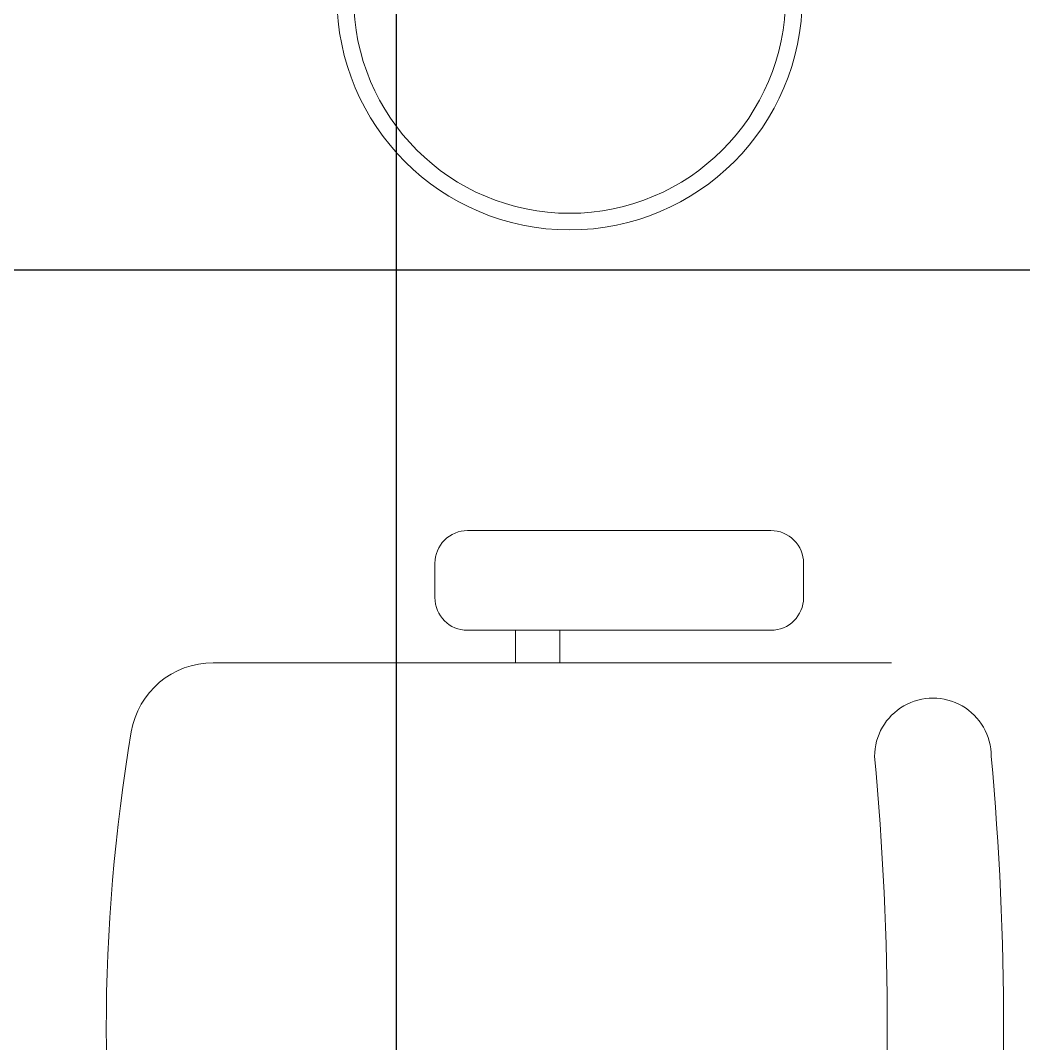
# Model space of a CAD drawing. Extents: x -178977 to 231842, y -29287 to 19916.
# Drawn here: x 48250 to 48853, y 4474 to 5090 of the extents above; entities that cross this region are included whole.
import ezdxf

# ---------------------------------------------------------------- set-up
doc = ezdxf.new("R2010")
doc.units = 0
doc.header["$LTSCALE"] = 0.25
doc.linetypes.add('DASHDOT', pattern=[25.4, 12.7, -6.35, 0, -6.35])
doc.layers.add('01-First Floor-FUR$0$FALSE CEILING', color=251, linetype='Continuous')
for name, color, linetype, lineweight in [('01-First Floor-FUR$0$LOADING', 253, 'Continuous', 5), ('01-First Floor-FUR$0$NEW Wall', 166, 'Continuous', 5), ('E-LITE-CLNG-CNDT', 6, 'DASHDOT', 35)]:
    doc.layers.add(name, color=color, linetype=linetype, lineweight=lineweight)

# ---------------------------------------------------------------- blocks, each defined once
blk = doc.blocks.new('01-First Floor-FUR$0$WM00001-P')
at = {"layer": '01-First Floor-FUR$0$LOADING'}
for radius in [0.14, 0.13]:
    blk.add_circle((0, 0), radius, dxfattribs=at)
blk = doc.blocks.new('*X285')
at = {"color": 0}
for p, q in [((5, 3), (5, 3)), ((5, 3), (5, 3)), ((5, 3), (5, 3)), ((5, 3), (5, 3)), ((5, 3), (5, 3)), ((5, 3), (5, 3)), ((5, 3), (5, 3)), ((5, 3), (5, 3)), ((5, 3), (5, 3)), ((5, 3), (5, 3)), ((5, 3), (5, 3)), ((5, 3), (5, 3)), ((5, 3), (5, 3)), ((5, 3), (5, 3)), ((5, 3), (5, 3)), ((5, 3), (5, 3)), ((5, 3), (5, 3)), ((5, 3), (5, 3)), ((5, 3), (5, 3)), ((5, 3), (5, 3)), ((5, 3), (5, 3)), ((5, 3), (5, 3)), ((5, 3), (5, 3)), ((5, 3), (5, 3)), ((5, 3), (5, 3)), ((5, 3), (5, 3)), ((5, 3), (5, 3)), ((5, 3), (5, 3)), ((5, 3), (5, 3)), ((5, 3), (5, 3)), ((5, 3), (5, 3)), ((5, 3), (5, 3)), ((5, 3), (5, 3)), ((5, 3), (5, 3)), ((5, 3), (5, 3)), ((5, 3), (5, 3)), ((5, 3), (5, 3)), ((5, 3), (5, 3)), ((5, 3), (5, 3)), ((5, 3), (5, 3)), ((5, 3), (5, 3)), ((5, 3), (5, 3)), ((5, 3), (5, 3)), ((5, 3), (5, 3)), ((5, 3), (5, 3)), ((5, 3), (5, 3)), ((5, 3), (5, 3)), ((5, 3), (5, 3)), ((5, 3), (5, 3)), ((5, 3), (5, 3)), ((5, 3), (5, 3)), ((5, 3), (5, 3)), ((5, 3), (5, 3)), ((5, 3), (5, 3)), ((5, 3), (5, 3)), ((5, 3), (5, 3)), ((5, 3), (5, 3)), ((5, 3), (5, 3)), ((5, 3), (5, 3)), ((5, 3), (5, 3)), ((5, 3), (5, 3)), ((5, 3), (5, 3)), ((5, 3), (5, 3)), ((5, 3), (5, 3)), ((5, 3), (5, 3)), ((5, 3), (5, 3)), ((6, 3), (5, 3)), ((5, 3), (5, 3)), ((6, 3), (5, 3)), ((5, 3), (5, 3)), ((6, 3), (5, 3)), ((5, 3), (5, 3)), ((6, 3), (5, 3)), ((5, 3), (5, 3)), ((5, 3), (5, 3)), ((5, 3), (5, 3)), ((5, 3), (5, 3)), ((5, 3), (5, 3)), ((5, 3), (5, 3)), ((5, 3), (5, 3)), ((5, 3), (5, 3)), ((5, 3), (5, 3)), ((5, 3), (5, 3)), ((5, 3), (5, 3)), ((5, 3), (5, 3)), ((5, 3), (5, 3)), ((5, 3), (5, 3)), ((5, 3), (5, 3)), ((5, 3), (5, 3)), ((5, 3), (5, 3)), ((5, 3), (5, 3)), ((5, 3), (5, 3)), ((5, 3), (5, 3)), ((5, 3), (5, 3)), ((5, 3), (5, 3)), ((5, 3), (5, 3)), ((6, 3), (6, 3)), ((6, 3), (6, 3)), ((6, 3), (6, 3)), ((6, 3), (6, 3)), ((6, 3), (6, 3)), ((6, 3), (6, 3)), ((6, 3), (6, 3)), ((6, 3), (6, 3)), ((6, 3), (6, 3)), ((6, 3), (6, 3)), ((6, 3), (6, 3)), ((6, 3), (6, 3)), ((6, 3), (6, 3)), ((6, 3), (6, 3)), ((6, 3), (6, 3)), ((6, 3), (6, 3)), ((6, 3), (6, 3)), ((6, 3), (6, 3)), ((6, 3), (6, 3)), ((6, 3), (6, 3)), ((6, 3), (6, 3)), ((6, 3), (6, 3)), ((6, 3), (6, 3)), ((6, 3), (6, 3)), ((6, 3), (6, 3)), ((6, 3), (6, 3)), ((6, 3), (6, 3)), ((6, 3), (6, 3)), ((6, 3), (6, 3)), ((6, 3), (6, 3)), ((6, 3), (6, 3)), ((6, 3), (6, 3)), ((6, 3), (6, 3)), ((6, 3), (6, 3)), ((6, 3), (6, 3)), ((6, 3), (6, 3)), ((6, 3), (6, 3)), ((6, 3), (6, 3)), ((6, 3), (6, 3)), ((6, 3), (6, 3)), ((6, 3), (6, 3)), ((6, 3), (6, 3)), ((6, 3), (6, 3)), ((6, 3), (6, 3)), ((6, 3), (6, 3)), ((6, 3), (6, 3)), ((6, 3), (6, 3)), ((6, 3), (6, 3)), ((6, 3), (6, 3)), ((6, 3), (6, 3)), ((6, 3), (6, 3)), ((6, 3), (6, 3)), ((6, 3), (6, 3)), ((6, 3), (6, 3)), ((6, 3), (6, 3)), ((6, 3), (6, 3)), ((6, 3), (6, 3)), ((6, 3), (6, 3)), ((6, 3), (6, 3)), ((6, 3), (6, 3)), ((6, 3), (6, 3)), ((6, 3), (6, 3)), ((6, 3), (6, 3)), ((6, 3), (6, 3)), ((6, 3), (6, 3)), ((6, 3), (6, 3)), ((6, 3), (6, 3)), ((6, 3), (6, 3)), ((6, 3), (6, 3)), ((6, 3), (6, 3)), ((6, 3), (6, 3)), ((6, 3), (6, 3)), ((6, 3), (6, 3)), ((6, 3), (6, 3)), ((6, 3), (6, 3)), ((6, 3), (6, 3)), ((6, 3), (6, 3)), ((6, 3), (6, 3)), ((6, 3), (6, 3)), ((6, 3), (6, 3)), ((6, 3), (6, 3)), ((6, 3), (6, 3)), ((6, 3), (6, 3)), ((6, 3), (6, 3)), ((6, 3), (6, 3)), ((6, 3), (6, 3)), ((6, 3), (6, 3)), ((6, 3), (6, 3)), ((6, 3), (6, 3)), ((6, 3), (6, 3)), ((6, 3), (6, 3)), ((6, 3), (6, 3)), ((6, 3), (6, 3)), ((6, 3), (6, 3)), ((6, 3), (6, 3)), ((6, 3), (6, 3)), ((6, 3), (6, 3)), ((6, 3), (6, 3)), ((6, 3), (6, 3)), ((6, 3), (6, 3)), ((6, 3), (6, 3)), ((6, 3), (6, 3)), ((6, 3), (6, 3)), ((6, 3), (6, 3)), ((6, 3), (6, 3)), ((6, 3), (6, 3)), ((6, 3), (6, 3)), ((6, 3), (6, 3)), ((6, 3), (6, 3)), ((6, 3), (6, 3)), ((6, 3), (6, 3)), ((6, 3), (6, 3)), ((6, 3), (6, 3)), ((6, 3), (6, 3)), ((6, 3), (6, 3)), ((6, 3), (6, 3)), ((6, 3), (6, 3)), ((6, 3), (6, 3)), ((6, 3), (6, 3)), ((6, 3), (6, 3)), ((6, 3), (6, 3)), ((6, 3), (6, 3)), ((6, 3), (6, 3)), ((6, 3), (6, 3)), ((6, 3), (6, 3)), ((6, 3), (6, 3)), ((6, 3), (6, 3)), ((6, 3), (6, 3)), ((6, 3), (6, 3)), ((6, 3), (6, 3)), ((6, 3), (6, 3)), ((6, 3), (6, 3)), ((6, 3), (6, 3)), ((6, 3), (6, 3)), ((6, 3), (6, 3)), ((6, 3), (6, 3)), ((6, 3), (6, 3)), ((6, 3), (6, 3)), ((6, 3), (6, 3)), ((6, 3), (6, 3)), ((6, 3), (6, 3)), ((6, 3), (6, 3)), ((6, 3), (6, 3)), ((6, 3), (6, 3)), ((6, 3), (6, 3)), ((6, 3), (6, 3)), ((6, 3), (6, 3)), ((6, 3), (6, 3)), ((6, 3), (6, 3)), ((6, 3), (6, 3)), ((6, 3), (6, 3)), ((6, 3), (6, 3)), ((6, 3), (6, 3)), ((6, 3), (6, 3)), ((6, 3), (6, 3)), ((6, 3), (6, 3)), ((6, 3), (6, 3)), ((6, 3), (6, 3)), ((6, 3), (6, 3)), ((6, 3), (6, 3)), ((6, 3), (6, 3)), ((6, 3), (6, 3)), ((6, 3), (6, 3)), ((6, 3), (6, 3)), ((6, 3), (6, 3)), ((6, 3), (6, 3)), ((6, 3), (6, 3)), ((6, 3), (6, 3)), ((6, 3), (6, 3)), ((6, 3), (6, 3)), ((6, 3), (6, 3)), ((6, 3), (6, 3)), ((6, 3), (6, 3)), ((6, 3), (6, 3)), ((6, 3), (6, 3)), ((6, 3), (6, 3)), ((6, 3), (6, 3)), ((6, 3), (6, 3)), ((6, 3), (6, 3)), ((6, 3), (6, 3)), ((6, 3), (6, 3)), ((6, 3), (6, 3)), ((6, 3), (6, 3)), ((6, 3), (6, 3)), ((6, 3), (6, 3)), ((6, 3), (6, 3)), ((6, 3), (6, 3)), ((6, 3), (6, 3)), ((6, 3), (6, 3)), ((6, 3), (6, 3)), ((6, 3), (6, 3)), ((6, 3), (6, 3)), ((6, 3), (6, 3)), ((6, 3), (6, 3)), ((6, 3), (6, 3)), ((6, 3), (6, 3)), ((6, 3), (6, 3)), ((6, 3), (6, 3)), ((6, 3), (6, 3)), ((6, 3), (6, 3)), ((6, 3), (6, 3)), ((6, 3), (6, 3)), ((6, 3), (6, 3)), ((6, 3), (6, 3)), ((6, 3), (5, 3)), ((6, 3), (5, 3)), ((6, 3), (5, 3)), ((6, 3), (5, 3)), ((6, 3), (5, 3)), ((6, 3), (6, 3)), ((6, 3), (6, 3)), ((6, 3), (6, 3)), ((6, 3), (6, 3)), ((6, 3), (6, 3)), ((6, 3), (6, 3)), ((6, 3), (6, 3)), ((6, 3), (6, 3)), ((6, 3), (6, 3)), ((6, 3), (6, 3)), ((6, 3), (6, 3)), ((6, 3), (6, 3)), ((6, 3), (6, 3)), ((6, 3), (6, 3)), ((6, 3), (6, 3)), ((6, 3), (6, 3)), ((6, 3), (6, 3)), ((6, 3), (6, 3)), ((6, 3), (6, 3)), ((6, 3), (6, 3)), ((6, 3), (6, 3)), ((6, 3), (6, 3)), ((6, 3), (6, 3)), ((6, 3), (6, 3)), ((6, 3), (6, 3)), ((6, 3), (6, 3)), ((6, 3), (6, 3)), ((6, 3), (6, 3)), ((6, 3), (6, 3)), ((6, 3), (6, 3)), ((6, 3), (6, 3)), ((6, 3), (6, 3)), ((6, 3), (6, 3)), ((6, 3), (6, 3)), ((6, 3), (6, 3)), ((6, 3), (6, 3)), ((6, 3), (6, 3)), ((6, 3), (6, 3)), ((6, 3), (6, 3)), ((6, 3), (6, 3)), ((6, 3), (6, 3)), ((6, 3), (6, 3)), ((6, 3), (6, 3)), ((6, 3), (6, 3)), ((6, 3), (6, 3)), ((6, 3), (6, 3)), ((6, 3), (6, 3)), ((6, 3), (6, 3)), ((6, 3), (6, 3)), ((6, 3), (6, 3)), ((6, 3), (6, 3)), ((6, 3), (6, 3)), ((6, 3), (6, 3)), ((6, 3), (6, 3)), ((6, 3), (6, 3)), ((6, 3), (6, 3)), ((6, 3), (6, 3)), ((6, 3), (6, 3)), ((6, 3), (6, 3)), ((6, 3), (6, 3)), ((6, 3), (6, 3)), ((6, 3), (6, 3)), ((6, 3), (6, 3)), ((6, 3), (6, 3)), ((6, 3), (6, 3)), ((6, 3), (6, 3)), ((6, 3), (6, 3)), ((6, 3), (6, 3)), ((6, 3), (6, 3)), ((6, 3), (6, 3)), ((6, 3), (6, 3)), ((6, 3), (6, 3)), ((6, 3), (6, 3)), ((6, 3), (6, 3)), ((6, 3), (6, 3)), ((6, 3), (6, 3)), ((6, 3), (6, 3)), ((6, 3), (6, 3)), ((6, 3), (6, 3)), ((6, 3), (6, 3)), ((6, 3), (6, 3)), ((6, 3), (6, 3)), ((6, 3), (6, 3)), ((6, 3), (6, 3)), ((6, 3), (6, 3)), ((6, 3), (6, 3)), ((6, 3), (6, 3)), ((6, 3), (6, 3)), ((6, 3), (6, 3)), ((6, 3), (6, 3)), ((6, 3), (6, 3)), ((6, 3), (6, 3)), ((6, 3), (6, 3)), ((6, 3), (6, 3)), ((6, 3), (6, 3)), ((6, 3), (6, 3)), ((6, 3), (6, 3)), ((6, 3), (6, 3)), ((6, 3), (6, 3)), ((6, 3), (6, 3)), ((6, 3), (6, 3)), ((6, 3), (6, 3)), ((6, 3), (6, 3)), ((6, 3), (6, 3)), ((6, 3), (6, 3)), ((6, 3), (6, 3)), ((6, 3), (6, 3)), ((6, 3), (6, 3)), ((6, 3), (6, 3)), ((6, 3), (6, 3)), ((6, 3), (6, 3)), ((6, 3), (6, 3)), ((6, 3), (6, 3)), ((6, 3), (6, 3)), ((6, 3), (6, 3)), ((6, 3), (6, 3)), ((6, 3), (6, 3)), ((6, 3), (6, 3)), ((6, 3), (6, 3)), ((6, 3), (6, 3)), ((6, 3), (6, 3)), ((6, 3), (6, 3)), ((6, 3), (6, 3)), ((6, 3), (6, 3)), ((6, 3), (6, 3)), ((6, 3), (6, 3)), ((6, 3), (6, 3)), ((6, 3), (6, 3)), ((6, 3), (6, 3)), ((6, 3), (6, 3)), ((6, 3), (6, 3)), ((6, 3), (6, 3)), ((6, 3), (6, 3)), ((6, 3), (6, 3)), ((6, 3), (6, 3)), ((6, 3), (6, 3)), ((6, 3), (6, 3)), ((6, 3), (6, 3)), ((6, 3), (6, 3)), ((6, 3), (6, 3)), ((6, 3), (6, 3)), ((6, 3), (6, 3)), ((6, 3), (6, 3)), ((6, 3), (6, 3)), ((6, 3), (6, 3)), ((6, 3), (6, 3)), ((6, 3), (6, 3)), ((6, 3), (6, 3)), ((6, 3), (6, 3)), ((6, 3), (6, 3)), ((6, 3), (6, 3)), ((6, 3), (6, 3)), ((6, 3), (6, 3)), ((6, 3), (6, 3)), ((6, 3), (6, 3)), ((6, 3), (6, 3)), ((6, 3), (6, 3)), ((6, 3), (6, 3)), ((6, 3), (6, 3)), ((6, 3), (6, 3)), ((6, 3), (6, 3)), ((6, 3), (6, 3)), ((6, 3), (6, 3)), ((6, 3), (6, 3)), ((6, 3), (6, 3)), ((6, 3), (6, 3)), ((6, 3), (6, 3)), ((6, 3), (6, 3)), ((6, 3), (6, 3)), ((6, 3), (6, 3)), ((6, 3), (6, 3)), ((6, 3), (6, 3)), ((6, 3), (6, 3)), ((6, 3), (6, 3)), ((6, 3), (6, 3)), ((6, 3), (6, 3)), ((6, 3), (6, 3)), ((6, 3), (6, 3)), ((6, 3), (6, 3)), ((6, 3), (6, 3)), ((6, 3), (6, 3)), ((6, 3), (6, 3)), ((6, 3), (6, 3)), ((6, 3), (6, 3)), ((6, 3), (6, 3)), ((6, 3), (6, 3)), ((6, 3), (6, 3)), ((6, 3), (6, 3)), ((6, 3), (6, 3)), ((6, 3), (6, 3)), ((6, 3), (6, 3)), ((6, 3), (6, 3)), ((6, 3), (6, 3)), ((6, 3), (6, 3)), ((6, 3), (6, 3)), ((6, 3), (6, 3)), ((6, 3), (6, 3)), ((6, 3), (6, 3)), ((6, 3), (6, 3)), ((6, 3), (6, 3)), ((6, 3), (6, 3)), ((6, 3), (6, 3)), ((6, 3), (6, 3)), ((6, 3), (6, 3)), ((6, 3), (6, 3)), ((6, 3), (6, 3)), ((6, 3), (6, 3)), ((6, 3), (6, 3)), ((6, 3), (6, 3)), ((6, 3), (6, 3)), ((6, 3), (6, 3)), ((6, 3), (6, 3)), ((6, 3), (6, 3)), ((6, 3), (6, 3)), ((6, 3), (6, 3)), ((6, 3), (6, 3)), ((6, 3), (6, 3)), ((6, 3), (6, 3)), ((6, 3), (6, 3)), ((6, 3), (6, 3)), ((6, 3), (6, 3)), ((6, 3), (6, 3)), ((6, 3), (6, 3)), ((6, 3), (6, 3)), ((6, 3), (6, 3)), ((6, 3), (6, 3)), ((6, 3), (6, 3)), ((6, 3), (6, 3)), ((6, 3), (6, 3)), ((6, 3), (6, 3)), ((6, 3), (6, 3)), ((6, 3), (6, 3)), ((6, 3), (6, 3)), ((6, 3), (6, 3)), ((6, 3), (6, 3)), ((6, 3), (6, 3)), ((6, 3), (6, 3)), ((6, 3), (6, 3)), ((6, 3), (6, 3)), ((6, 3), (6, 3)), ((6, 3), (6, 3)), ((6, 3), (6, 3)), ((6, 3), (6, 3)), ((6, 3), (6, 3)), ((6, 3), (6, 3)), ((6, 3), (6, 3)), ((6, 3), (6, 3)), ((6, 3), (6, 3)), ((6, 3), (6, 3)), ((6, 3), (6, 3)), ((6, 3), (6, 3)), ((6, 3), (6, 3)), ((6, 3), (6, 3)), ((6, 3), (6, 3)), ((6, 3), (6, 3)), ((6, 3), (6, 3)), ((6, 3), (6, 3)), ((6, 3), (6, 3)), ((6, 3), (6, 3)), ((6, 3), (6, 3)), ((6, 3), (6, 3)), ((6, 3), (6, 3)), ((6, 3), (6, 3)), ((6, 3), (6, 3)), ((6, 3), (6, 3)), ((6, 3), (6, 3)), ((6, 3), (6, 3)), ((6, 3), (6, 3)), ((6, 3), (6, 3)), ((6, 3), (6, 3)), ((6, 3), (6, 3)), ((6, 3), (6, 3)), ((6, 3), (6, 3)), ((6, 3), (6, 3)), ((6, 3), (6, 3)), ((6, 3), (6, 3)), ((6, 3), (6, 3)), ((6, 3), (6, 3)), ((6, 3), (6, 3)), ((6, 3), (6, 3)), ((6, 3), (6, 3)), ((6, 3), (6, 3)), ((6, 3), (6, 3)), ((6, 3), (6, 3)), ((6, 3), (6, 3)), ((6, 3), (6, 3)), ((6, 3), (6, 3)), ((6, 3), (6, 3)), ((6, 3), (6, 3)), ((6, 3), (6, 3)), ((6, 3), (6, 3)), ((6, 3), (6, 3)), ((6, 3), (6, 3)), ((6, 3), (6, 3)), ((6, 3), (6, 3)), ((6, 3), (6, 3)), ((6, 3), (6, 3)), ((6, 3), (6, 3)), ((6, 3), (6, 3)), ((6, 3), (6, 3)), ((6, 3), (6, 3)), ((6, 3), (6, 3)), ((6, 3), (6, 3)), ((6, 3), (6, 3)), ((6, 3), (6, 3)), ((6, 3), (6, 3)), ((6, 3), (6, 3)), ((6, 3), (6, 3)), ((6, 3), (6, 3)), ((6, 3), (6, 3)), ((6, 3), (6, 3)), ((6, 3), (6, 3)), ((6, 3), (6, 3)), ((6, 3), (6, 3)), ((6, 3), (6, 3)), ((6, 3), (6, 3)), ((6, 3), (6, 3))]:
    blk.add_line(p, q, dxfattribs=at)
blk = doc.blocks.new('*X286')
at = {"color": 0}
for p, q in [((13, 1), (13, 1)), ((13, 1), (13, 1)), ((13, 1), (13, 1)), ((13, 1), (13, 1)), ((13, 1), (13, 1)), ((13, 1), (13, 1)), ((13, 1), (13, 1)), ((13, 1), (13, 1)), ((13, 1), (13, 1)), ((13, 1), (13, 1)), ((13, 1), (13, 1)), ((13, 1), (13, 1)), ((13, 1), (13, 1)), ((13, 1), (13, 1)), ((13, 1), (13, 1)), ((13, 1), (14, 1)), ((13, 1), (14, 1)), ((13, 1), (14, 1)), ((13, 1), (13, 1)), ((13, 1), (13, 1)), ((13, 1), (13, 1)), ((13, 1), (13, 1)), ((13, 1), (13, 1)), ((13, 1), (13, 1)), ((13, 1), (13, 1)), ((13, 1), (13, 1)), ((13, 1), (13, 1)), ((13, 1), (13, 1)), ((13, 1), (13, 1)), ((13, 1), (13, 1)), ((13, 1), (13, 1)), ((13, 1), (13, 1)), ((13, 1), (13, 1)), ((13, 1), (13, 1)), ((13, 1), (13, 1)), ((13, 1), (13, 1)), ((13, 1), (13, 1)), ((13, 1), (13, 1)), ((13, 1), (13, 1)), ((13, 1), (13, 1)), ((13, 1), (13, 1)), ((13, 1), (13, 1)), ((13, 1), (13, 1)), ((13, 1), (13, 1)), ((13, 1), (13, 1)), ((13, 1), (13, 1)), ((13, 1), (13, 1)), ((13, 1), (13, 1)), ((13, 1), (13, 1)), ((13, 1), (13, 1)), ((13, 1), (13, 1)), ((13, 1), (13, 1)), ((13, 1), (13, 1)), ((13, 1), (13, 1)), ((13, 1), (13, 1)), ((13, 1), (13, 1)), ((13, 1), (13, 1)), ((13, 1), (13, 1)), ((13, 1), (13, 1)), ((13, 1), (13, 1)), ((13, 1), (13, 1)), ((13, 1), (13, 1)), ((13, 1), (13, 1)), ((13, 1), (13, 1)), ((13, 1), (13, 1)), ((13, 1), (13, 1)), ((13, 1), (13, 1)), ((13, 1), (13, 1)), ((13, 1), (13, 1)), ((13, 1), (13, 1)), ((13, 1), (13, 1)), ((13, 1), (13, 1)), ((13, 1), (13, 1)), ((13, 1), (13, 1)), ((13, 1), (13, 1)), ((13, 1), (13, 1)), ((13, 1), (13, 1)), ((13, 1), (13, 1)), ((13, 1), (13, 1)), ((13, 1), (13, 1)), ((13, 1), (13, 1)), ((13, 1), (13, 1)), ((13, 1), (13, 1)), ((13, 1), (13, 1)), ((13, 1), (13, 1)), ((13, 1), (13, 1)), ((13, 1), (13, 1)), ((13, 1), (13, 1)), ((13, 1), (13, 1)), ((13, 1), (13, 1)), ((13, 1), (13, 1)), ((13, 1), (13, 1)), ((13, 1), (13, 1)), ((13, 1), (13, 1)), ((13, 1), (13, 1)), ((13, 1), (13, 1)), ((13, 1), (13, 1)), ((13, 1), (13, 1)), ((13, 1), (13, 1)), ((13, 1), (13, 1)), ((13, 1), (13, 1)), ((13, 1), (13, 1)), ((13, 1), (13, 1)), ((13, 1), (13, 1)), ((13, 1), (13, 1)), ((13, 1), (13, 1)), ((13, 1), (13, 1)), ((13, 1), (13, 1)), ((13, 1), (13, 1)), ((13, 1), (13, 1)), ((13, 1), (13, 1)), ((13, 1), (13, 1)), ((13, 1), (13, 1)), ((13, 1), (13, 1)), ((13, 1), (13, 1)), ((13, 1), (13, 1)), ((13, 1), (13, 1)), ((13, 1), (13, 1)), ((13, 1), (13, 1)), ((13, 1), (13, 1)), ((13, 1), (13, 1)), ((13, 1), (13, 1)), ((13, 1), (13, 1)), ((13, 1), (14, 1)), ((13, 0), (13, 0)), ((13, 0), (13, 0)), ((13, 0), (13, 0)), ((13, 0), (13, 0)), ((13, 0), (13, 0)), ((13, 0), (13, 0)), ((13, 0), (13, 0)), ((13, 0), (13, 0)), ((13, 0), (13, 0)), ((13, 0), (13, 0)), ((13, 0), (13, 0)), ((13, 0), (13, 0)), ((13, 0), (13, 0)), ((13, 0), (13, 0)), ((13, 0), (13, 0)), ((13, 0), (13, 0)), ((13, 0), (13, 0)), ((13, 0), (13, 0)), ((13, 0), (13, 0)), ((13, 0), (13, 0)), ((13, 0), (13, 0)), ((13, 0), (13, 0)), ((13, 0), (13, 0)), ((13, 0), (13, 0)), ((13, 0), (13, 0)), ((13, 0), (13, 0)), ((13, 0), (13, 0)), ((13, 0), (13, 0)), ((13, 0), (13, 0)), ((13, 0), (13, 0)), ((13, 0), (13, 0)), ((13, 0), (13, 0)), ((13, 0), (13, 0)), ((13, 0), (13, 0)), ((13, 0), (13, 0)), ((13, 0), (13, 0)), ((13, 0), (13, 0)), ((13, 0), (13, 0)), ((13, 0), (13, 0)), ((13, 0), (13, 0)), ((13, 0), (13, 0)), ((13, 0), (13, 0)), ((13, 0), (13, 0)), ((13, 0), (13, 0)), ((13, 0), (13, 0)), ((13, 0), (13, 0)), ((13, 0), (13, 0)), ((13, 0), (13, 0)), ((13, 0), (14, 0)), ((13, 0), (14, 0)), ((13, 0), (13, 0)), ((13, 0), (14, 0)), ((14, 1), (14, 1)), ((14, 1), (14, 1)), ((14, 1), (14, 1)), ((14, 1), (14, 1)), ((14, 1), (14, 1)), ((14, 1), (14, 1)), ((14, 1), (14, 1)), ((14, 1), (14, 1)), ((14, 1), (14, 1)), ((14, 1), (14, 1)), ((14, 1), (14, 1)), ((14, 1), (14, 1)), ((14, 1), (14, 1)), ((14, 1), (14, 1)), ((14, 1), (14, 1)), ((14, 1), (14, 1)), ((14, 1), (14, 1)), ((14, 1), (14, 1)), ((14, 1), (14, 1)), ((14, 1), (14, 1)), ((14, 1), (14, 1)), ((14, 1), (14, 1)), ((14, 1), (14, 1)), ((14, 1), (14, 1)), ((14, 1), (14, 1)), ((14, 1), (14, 1)), ((14, 1), (14, 1)), ((14, 1), (14, 1)), ((14, 1), (14, 1)), ((14, 1), (14, 1)), ((14, 1), (14, 1)), ((14, 1), (14, 1)), ((14, 1), (14, 1)), ((14, 1), (14, 1)), ((14, 1), (14, 1)), ((14, 1), (14, 1)), ((14, 1), (14, 1)), ((14, 1), (14, 1)), ((14, 1), (14, 1)), ((14, 1), (14, 1)), ((14, 1), (14, 1)), ((14, 1), (14, 1)), ((14, 1), (14, 1)), ((14, 1), (14, 1)), ((14, 1), (14, 1)), ((14, 1), (14, 1)), ((14, 1), (14, 1)), ((14, 1), (14, 1)), ((14, 1), (14, 1)), ((14, 1), (14, 1)), ((14, 1), (14, 1)), ((14, 1), (14, 1)), ((14, 1), (14, 1)), ((14, 1), (14, 1)), ((14, 1), (14, 1)), ((14, 1), (14, 1)), ((14, 1), (14, 1)), ((14, 1), (14, 1)), ((14, 1), (14, 1)), ((14, 1), (14, 1)), ((14, 1), (14, 1)), ((14, 1), (14, 1)), ((14, 1), (14, 1)), ((14, 1), (14, 1)), ((14, 1), (14, 1)), ((14, 1), (14, 1)), ((14, 1), (14, 1)), ((14, 1), (14, 1)), ((14, 1), (14, 1)), ((14, 1), (14, 1)), ((14, 1), (14, 1)), ((14, 1), (14, 1)), ((14, 1), (14, 1)), ((14, 1), (14, 1)), ((14, 1), (14, 1)), ((14, 1), (14, 1)), ((14, 1), (14, 1)), ((14, 1), (14, 1)), ((14, 1), (14, 1)), ((14, 1), (14, 1)), ((14, 1), (14, 1)), ((14, 1), (14, 1)), ((14, 1), (14, 1)), ((14, 1), (14, 1)), ((14, 1), (14, 1)), ((14, 1), (14, 1)), ((14, 1), (14, 1)), ((14, 1), (14, 1)), ((14, 1), (14, 1)), ((14, 1), (14, 1)), ((14, 1), (14, 1)), ((14, 1), (14, 1)), ((14, 1), (14, 1)), ((14, 1), (14, 1)), ((14, 0), (14, 0)), ((14, 0), (14, 0)), ((14, 0), (14, 0)), ((14, 0), (14, 0)), ((14, 0), (14, 0)), ((14, 0), (14, 0)), ((14, 0), (14, 0)), ((14, 0), (14, 0)), ((14, 0), (14, 0)), ((14, 0), (14, 0)), ((14, 0), (14, 0)), ((14, 0), (14, 0)), ((14, 0), (14, 0)), ((14, 0), (14, 0)), ((14, 0), (14, 0)), ((14, 0), (14, 0)), ((14, 0), (14, 0)), ((14, 0), (14, 0)), ((14, 0), (14, 0)), ((14, 0), (14, 0)), ((14, 0), (14, 0)), ((14, 0), (14, 0)), ((14, 0), (14, 0)), ((14, 0), (14, 0)), ((14, 0), (14, 0)), ((14, 0), (14, 0)), ((14, 0), (14, 0)), ((14, 0), (14, 0)), ((14, 0), (14, 0)), ((14, 0), (14, 0)), ((14, 0), (14, 0)), ((14, 0), (14, 0)), ((14, 0), (14, 0)), ((14, 0), (14, 0)), ((14, 0), (14, 0)), ((14, 0), (14, 0)), ((14, 0), (14, 0)), ((14, 0), (14, 0)), ((14, 0), (14, 0)), ((14, 0), (14, 0)), ((14, 0), (14, 0)), ((14, 0), (14, 0)), ((14, 0), (14, 0)), ((14, 0), (14, 0)), ((14, 0), (14, 0)), ((14, 0), (14, 0)), ((14, 0), (14, 0)), ((14, 0), (14, 0)), ((13, 0), (13, 0)), ((13, 0), (14, 0)), ((13, 0), (13, 0)), ((13, 0), (14, 0)), ((13, 0), (13, 0)), ((13, 0), (14, 0)), ((13, 0), (13, 0)), ((13, 0), (13, 0)), ((13, 0), (13, 0)), ((13, 0), (13, 0)), ((13, 0), (14, 0)), ((13, 0), (13, 0)), ((13, 0), (14, 0)), ((13, 0), (13, 0)), ((13, 0), (14, 0)), ((13, 0), (13, 0)), ((13, 0), (14, 0)), ((13, 0), (13, 0)), ((13, 0), (14, 0)), ((13, 0), (13, 0)), ((13, 0), (14, 0)), ((13, 0), (13, 0)), ((13, 0), (14, 0)), ((13, 0), (13, 0)), ((13, 0), (13, 0)), ((13, 0), (13, 0)), ((13, 0), (14, 0)), ((13, 0), (13, 0)), ((13, 0), (14, 0)), ((13, 0), (13, 0)), ((13, 0), (14, 0)), ((13, 0), (13, 0)), ((13, 0), (14, 0)), ((13, 0), (13, 0)), ((13, 0), (13, 0)), ((13, 0), (13, 0)), ((13, 0), (13, 0)), ((13, 0), (13, 0)), ((13, 0), (13, 0)), ((13, 0), (13, 0)), ((13, 0), (13, 0)), ((13, 0), (13, 0)), ((13, 0), (13, 0)), ((13, 0), (13, 0)), ((13, 0), (13, 0)), ((13, 0), (13, 0)), ((13, 0), (13, 0)), ((13, 0), (13, 0)), ((13, 0), (13, 0)), ((13, 0), (13, 0)), ((13, 0), (13, 0)), ((13, 0), (13, 0)), ((13, 0), (13, 0)), ((13, 0), (13, 0)), ((13, 0), (13, 0)), ((13, 0), (13, 0)), ((13, 0), (13, 0)), ((13, 0), (13, 0)), ((13, 0), (13, 0)), ((13, 0), (13, 0)), ((13, 0), (13, 0)), ((13, 0), (13, 0)), ((13, 0), (13, 0)), ((13, 0), (13, 0)), ((13, -1), (13, -1)), ((13, -1), (13, -1)), ((13, -1), (13, -1)), ((13, -1), (13, -1)), ((13, -1), (13, -1)), ((13, -1), (14, -1)), ((13, -1), (13, -1)), ((14, 0), (14, 0)), ((14, 0), (14, 0)), ((14, 0), (14, 0)), ((14, 0), (14, 0)), ((14, 0), (14, 0)), ((14, 0), (14, 0)), ((14, 0), (14, 0)), ((14, 0), (14, 0)), ((14, 0), (14, 0)), ((14, 0), (14, 0)), ((14, 0), (14, 0)), ((14, 0), (14, 0)), ((14, 0), (14, 0)), ((14, 0), (14, 0)), ((14, 0), (14, 0)), ((13, 0), (14, 0)), ((14, 0), (14, 0)), ((14, 0), (14, 0)), ((14, 0), (14, 0)), ((14, 0), (14, 0)), ((14, 0), (14, 0)), ((14, 0), (14, 0)), ((14, 0), (14, 0)), ((14, 0), (14, 0)), ((14, 0), (14, 0)), ((14, 0), (14, 0)), ((14, 0), (14, 0)), ((14, 0), (14, 0)), ((14, 0), (14, 0)), ((14, 0), (14, 0)), ((14, 0), (14, 0)), ((14, 0), (14, 0)), ((14, 0), (14, 0)), ((14, 0), (14, 0)), ((14, 0), (14, 0)), ((14, 0), (14, 0)), ((14, 0), (14, 0)), ((14, 0), (14, 0)), ((14, 0), (14, 0)), ((14, 0), (14, 0)), ((14, 0), (14, 0)), ((14, 0), (14, 0)), ((14, 0), (14, 0)), ((14, 0), (14, 0)), ((14, 0), (14, 0)), ((14, 0), (14, 0)), ((14, 0), (14, 0)), ((14, 0), (14, 0)), ((14, 0), (14, 0)), ((14, 0), (14, 0)), ((14, -1), (14, -1)), ((14, -1), (14, -1)), ((14, -1), (14, -1)), ((14, -1), (14, -1)), ((14, -1), (14, -1))]:
    blk.add_line(p, q, dxfattribs=at)
blk = doc.blocks.new('01-First Floor-FUR$0$GF21018-P')
at = {"color": 0}
for p, q in [((0.22049, 0.47563), (0.22049, 0.0675)), ((0.25963, 0.34221), (0.2804, 0.34221)), ((0.24001, 0.32259), (0.24001, 0.14)), ((0.30001, 0.32259), (0.30001, 0.14)), ((0.22049, 0.29372), (0.24001, 0.29372)), ((0.22049, 0.26708), (0.24001, 0.26708)), ((0.25963, 0.12039), (0.2804, 0.12039))]:
    blk.add_line(p, q, dxfattribs=at)
for points in [[(0.24001, 0.29372), (0.24001, 0.29372), (0.24001, 0.29372), (0.24001, 0.29372), (0.24001, 0.29372), (0.24001, 0.29372), (0.24001, 0.29372), (0.24001, 0.29372), (0.24001, 0.29372), (0.24001, 0.29372), (0.24001, 0.29372), (0.24001, 0.29372), (0.24001, 0.29372), (0.24001, 0.29372), (0.24001, 0.29372), (0.24001, 0.29372), (0.24001, 0.29372), (0.24001, 0.29372), (0.24001, 0.29372), (0.24001, 0.29372), (0.24001, 0.29372), (0.24001, 0.29372), (0.24001, 0.29372), (0.24001, 0.29372), (0.24001, 0.29372), (0.24001, 0.29372), (0.24001, 0.29372), (0.24001, 0.29372), (0.24001, 0.29372), (0.24001, 0.29372), (0.24001, 0.29372), (0.24001, 0.29372), (0.24001, 0.29372), (0.24001, 0.29372), (0.24001, 0.29372), (0.24001, 0.29372), (0.24001, 0.29372), (0.24001, 0.29372), (0.24001, 0.29372), (0.24001, 0.29372), (0.24001, 0.29372), (0.24001, 0.29372), (0.24001, 0.29372), (0.24001, 0.29372), (0.24001, 0.29372), (0.24001, 0.29372), (0.24001, 0.29372), (0.24001, 0.29372), (0.24001, 0.29372), (0.24001, 0.29372), (0.24001, 0.29372), (0.24001, 0.29372), (0.24001, 0.29372), (0.24001, 0.29372), (0.24001, 0.29372), (0.24001, 0.29372), (0.24001, 0.29372), (0.24001, 0.29372), (0.24001, 0.29372), (0.24001, 0.29372), (0.24001, 0.29372), (0.24001, 0.29372), (0.24001, 0.29372), (0.24001, 0.29372), (0.24001, 0.29372), (0.24001, 0.29372), (0.24001, 0.29372), (0.24001, 0.29372), (0.24001, 0.29372), (0.24001, 0.29372), (0.24001, 0.29372), (0.24001, 0.29372), (0.24001, 0.29372), (0.24001, 0.29372), (0.24001, 0.29372), (0.24001, 0.29372), (0.24001, 0.29372), (0.24001, 0.29372), (0.24001, 0.29372), (0.24001, 0.29372), (0.24001, 0.29372), (0.24001, 0.29372), (0.24001, 0.29372), (0.24001, 0.29372), (0.24001, 0.29372), (0.24001, 0.29372), (0.24001, 0.29372), (0.24001, 0.29372), (0.24001, 0.29372), (0.24001, 0.29372), (0.24001, 0.29372), (0.24001, 0.29372), (0.24001, 0.29372), (0.24001, 0.29372), (0.24001, 0.29372), (0.24001, 0.29372), (0.24001, 0.29372), (0.24001, 0.29372), (0.24001, 0.29372), (0.24001, 0.29372), (0.24001, 0.29372), (0.24001, 0.29372), (0.24001, 0.29372), (0.24001, 0.29372), (0.24001, 0.29372), (0.24001, 0.29372), (0.24001, 0.29372), (0.24001, 0.29372), (0.24001, 0.29372), (0.24001, 0.29372), (0.24001, 0.29372), (0.24001, 0.29372), (0.24001, 0.29372), (0.24001, 0.29372), (0.24001, 0.29372), (0.24001, 0.29372), (0.24001, 0.29372), (0.24001, 0.29372), (0.24001, 0.29372), (0.24001, 0.29372), (0.24001, 0.29372), (0.24001, 0.29372), (0.24001, 0.29372), (0.24001, 0.29372), (0.24001, 0.29372), (0.24001, 0.29372), (0.24001, 0.29372), (0.24001, 0.29372), (0.24001, 0.29372), (0.24001, 0.29372), (0.24001, 0.29372), (0.24001, 0.29372), (0.24001, 0.29372), (0.24001, 0.29372), (0.24001, 0.29372), (0.24001, 0.29372), (0.24001, 0.29372), (0.24001, 0.29372), (0.24001, 0.29372), (0.24001, 0.29372), (0.24001, 0.29372), (0.24001, 0.29372), (0.24001, 0.29372), (0.24001, 0.29372), (0.24001, 0.29372), (0.24001, 0.29372), (0.24001, 0.29372), (0.24001, 0.29372), (0.24001, 0.29372), (0.24001, 0.29372), (0.24001, 0.29372), (0.24001, 0.29372), (0.24001, 0.29372), (0.24001, 0.29372), (0.24001, 0.29372), (0.24001, 0.29372), (0.24001, 0.29372), (0.24001, 0.29372), (0.24001, 0.29372), (0.24001, 0.29372), (0.24001, 0.29372), (0.24001, 0.29372), (0.24001, 0.29372), (0.24001, 0.29372), (0.24001, 0.29372), (0.24001, 0.29372), (0.24001, 0.29372), (0.24001, 0.29372), (0.24001, 0.29372), (0.24001, 0.29372), (0.24001, 0.29372), (0.24001, 0.29372), (0.24001, 0.29372), (0.24001, 0.29372), (0.24001, 0.29372), (0.24001, 0.29372), (0.24001, 0.29372), (0.24001, 0.29372), (0.24001, 0.29372), (0.24001, 0.29372), (0.24001, 0.29372), (0.24001, 0.29372), (0.24001, 0.29372), (0.24001, 0.29372), (0.24001, 0.29372), (0.24001, 0.29372), (0.24001, 0.29372), (0.24001, 0.29372), (0.24001, 0.29372), (0.24001, 0.29372), (0.24001, 0.29372), (0.24001, 0.29372), (0.24001, 0.29372), (0.24001, 0.29372), (0.24001, 0.29372), (0.24001, 0.29372), (0.24001, 0.29372), (0.24001, 0.29372), (0.24001, 0.29372), (0.24001, 0.29372), (0.24001, 0.29372), (0.24001, 0.29372), (0.24001, 0.29372), (0.24001, 0.29372), (0.24001, 0.29372), (0.24001, 0.29372), (0.24001, 0.29372), (0.24001, 0.29372), (0.24001, 0.29372), (0.24001, 0.29372), (0.24001, 0.29372), (0.24001, 0.29372), (0.24001, 0.29372), (0.24001, 0.29372), (0.24001, 0.29372), (0.24001, 0.29372), (0.24001, 0.29372), (0.24001, 0.29372), (0.24001, 0.29372), (0.24001, 0.29372), (0.24001, 0.29372), (0.24001, 0.29372), (0.24001, 0.29372), (0.24001, 0.29372), (0.24001, 0.29372), (0.24001, 0.29372), (0.24001, 0.29372), (0.24001, 0.29372), (0.24001, 0.29372), (0.24001, 0.29372), (0.24001, 0.29372), (0.24001, 0.29372), (0.24001, 0.29372), (0.24001, 0.29372), (0.24001, 0.29372), (0.24001, 0.29372), (0.24001, 0.29372), (0.24001, 0.29372), (0.24001, 0.29372), (0.24001, 0.29372), (0.24001, 0.29372), (0.24001, 0.29372), (0.24001, 0.29372), (0.24001, 0.29372), (0.24001, 0.29372), (0.24001, 0.29372), (0.24001, 0.29372), (0.24001, 0.29372), (0.24001, 0.29372), (0.24001, 0.29372), (0.24001, 0.29372), (0.24001, 0.29372), (0.24001, 0.29372), (0.24001, 0.29372), (0.24001, 0.29372), (0.24001, 0.29372), (0.24001, 0.29372), (0.24001, 0.29372), (0.24001, 0.29372), (0.24001, 0.29372), (0.24001, 0.29372), (0.24001, 0.29372), (0.24001, 0.29372), (0.24001, 0.29372), (0.24001, 0.29372), (0.24001, 0.29372), (0.24001, 0.29372), (0.24001, 0.29372), (0.24001, 0.29372), (0.24001, 0.29372), (0.24001, 0.29372), (0.24001, 0.29372), (0.24001, 0.29372), (0.24001, 0.29372), (0.24001, 0.29372), (0.24001, 0.29372), (0.24001, 0.29372)], [(0.24001, 0.29372), (0.24001, 0.29372), (0.24001, 0.29372), (0.24001, 0.29372), (0.24001, 0.29372), (0.24001, 0.29372), (0.24001, 0.29372), (0.24001, 0.29372), (0.24001, 0.29372), (0.24001, 0.29372), (0.24001, 0.29372), (0.24001, 0.29372), (0.24001, 0.29372), (0.24001, 0.29372), (0.24001, 0.29372), (0.24001, 0.29372), (0.24001, 0.29372), (0.24001, 0.29372), (0.24001, 0.29372), (0.24001, 0.29372), (0.24001, 0.29372), (0.24001, 0.29372), (0.24001, 0.29372), (0.24001, 0.29372), (0.24001, 0.29372), (0.24001, 0.29372), (0.24001, 0.29372), (0.24001, 0.29372), (0.24001, 0.29372), (0.24001, 0.29372), (0.24001, 0.29372), (0.24001, 0.29372), (0.24001, 0.29372), (0.24001, 0.29372), (0.24001, 0.29372), (0.24001, 0.29372), (0.24001, 0.29372), (0.24001, 0.29372), (0.24001, 0.29372), (0.24001, 0.29372), (0.24001, 0.29372), (0.24001, 0.29372), (0.24001, 0.29372), (0.24001, 0.29372), (0.24001, 0.29372), (0.24001, 0.29372), (0.24001, 0.29372), (0.24001, 0.29372), (0.24001, 0.29372), (0.24001, 0.29372), (0.24001, 0.29372), (0.24001, 0.29372), (0.24001, 0.29372), (0.24001, 0.29372), (0.24001, 0.29372), (0.24001, 0.29372), (0.24001, 0.29372), (0.24001, 0.29372), (0.24001, 0.29372), (0.24001, 0.29372), (0.24001, 0.29372), (0.24001, 0.29372), (0.24001, 0.29372), (0.24001, 0.29372), (0.24001, 0.29372), (0.24001, 0.29372), (0.24001, 0.29372), (0.24001, 0.29372), (0.24001, 0.29372), (0.24001, 0.29372), (0.24001, 0.29372), (0.24001, 0.29372), (0.24001, 0.29372), (0.24001, 0.29372), (0.24001, 0.29372), (0.24001, 0.29372), (0.24001, 0.29372), (0.24001, 0.29372), (0.24001, 0.29372), (0.24001, 0.29372), (0.24001, 0.29372), (0.24001, 0.29372), (0.24001, 0.29372), (0.24001, 0.29372), (0.24001, 0.29372), (0.24001, 0.29372), (0.24001, 0.29372), (0.24001, 0.29372), (0.24001, 0.29372), (0.24001, 0.29372), (0.24001, 0.29372), (0.24001, 0.29372), (0.24001, 0.29372), (0.24001, 0.29372), (0.24001, 0.29372), (0.24001, 0.29372), (0.24001, 0.29372), (0.24001, 0.29372), (0.24001, 0.29372), (0.24001, 0.29372), (0.24001, 0.29372), (0.24001, 0.29372), (0.24001, 0.29372), (0.24001, 0.29372), (0.24001, 0.29372), (0.24001, 0.29372), (0.24001, 0.29372), (0.24001, 0.29372), (0.24001, 0.29372), (0.24001, 0.29372), (0.24001, 0.29372), (0.24001, 0.29372), (0.24001, 0.29372), (0.24001, 0.29372), (0.24001, 0.29372), (0.24001, 0.29372), (0.24001, 0.29372), (0.24001, 0.29372), (0.24001, 0.29372), (0.24001, 0.29372), (0.24001, 0.29372), (0.24001, 0.29372), (0.24001, 0.29372), (0.24001, 0.29372), (0.24001, 0.29372), (0.24001, 0.29372), (0.24001, 0.29372), (0.24001, 0.29372), (0.24001, 0.29372), (0.24001, 0.29372), (0.24001, 0.29372), (0.24001, 0.29372), (0.24001, 0.29372), (0.24001, 0.29372), (0.24001, 0.29372), (0.24001, 0.29372), (0.24001, 0.29372), (0.24001, 0.29372), (0.24001, 0.29372), (0.24001, 0.29372), (0.24001, 0.29372), (0.24001, 0.29372), (0.24001, 0.29372), (0.24001, 0.29372), (0.24001, 0.29372), (0.24001, 0.29372), (0.24001, 0.29372), (0.24001, 0.29372), (0.24001, 0.29372), (0.24001, 0.29372), (0.24001, 0.29372), (0.24001, 0.29372), (0.24001, 0.29372), (0.24001, 0.29372), (0.24001, 0.29372), (0.24001, 0.29372), (0.24001, 0.29372), (0.24001, 0.29372), (0.24001, 0.29372), (0.24001, 0.29372), (0.24001, 0.29372), (0.24001, 0.29372), (0.24001, 0.29372), (0.24001, 0.29372), (0.24001, 0.29372), (0.24001, 0.29372), (0.24001, 0.29372), (0.24001, 0.29372), (0.24001, 0.29372), (0.24001, 0.29372), (0.24001, 0.29372), (0.24001, 0.29372), (0.24001, 0.29372), (0.24001, 0.29372), (0.24001, 0.29372), (0.24001, 0.29372), (0.24001, 0.29372), (0.24001, 0.29372), (0.24001, 0.29372), (0.24001, 0.29372), (0.24001, 0.29372), (0.24001, 0.29372), (0.24001, 0.29372), (0.24001, 0.29372), (0.24001, 0.29372), (0.24001, 0.29372), (0.24001, 0.29372), (0.24001, 0.29372), (0.24001, 0.29372), (0.24001, 0.29372), (0.24001, 0.29372), (0.24001, 0.29372), (0.24001, 0.29372), (0.24001, 0.29372), (0.24001, 0.29372), (0.24001, 0.29372), (0.24001, 0.29372), (0.24001, 0.29372), (0.24001, 0.29372), (0.24001, 0.29372), (0.24001, 0.29372), (0.24001, 0.29372), (0.24001, 0.29372), (0.24001, 0.29372), (0.24001, 0.29372), (0.24001, 0.29372), (0.24001, 0.29372), (0.24001, 0.29372), (0.24001, 0.29372), (0.24001, 0.29372), (0.24001, 0.29372), (0.24001, 0.29372), (0.24001, 0.29372), (0.24001, 0.29372), (0.24001, 0.29372), (0.24001, 0.29372), (0.24001, 0.29372), (0.24001, 0.29372), (0.24001, 0.29372)], [(0.24001, 0.29372), (0.24001, 0.29372), (0.24001, 0.29372), (0.24001, 0.29372), (0.24001, 0.29372), (0.24001, 0.29372), (0.24001, 0.29372), (0.24001, 0.29372), (0.24001, 0.29372), (0.24001, 0.29372), (0.24001, 0.29372), (0.24001, 0.29372), (0.24001, 0.29372), (0.24001, 0.29372), (0.24001, 0.29372), (0.24001, 0.29372), (0.24001, 0.29372), (0.24001, 0.29372), (0.24001, 0.29372), (0.24001, 0.29372), (0.24001, 0.29372), (0.24001, 0.29372), (0.24001, 0.29372), (0.24001, 0.29372), (0.24001, 0.29372), (0.24001, 0.29372), (0.24001, 0.29372), (0.24001, 0.29372), (0.24001, 0.29372), (0.24001, 0.29372), (0.24001, 0.29372), (0.24001, 0.29372), (0.24001, 0.29372), (0.24001, 0.29372), (0.24001, 0.29372), (0.24001, 0.29372), (0.24001, 0.29372), (0.24001, 0.29372), (0.24001, 0.29372), (0.24001, 0.29372), (0.24001, 0.29372), (0.24001, 0.29372), (0.24001, 0.29372), (0.24001, 0.29372), (0.24001, 0.29372), (0.24001, 0.29372), (0.24001, 0.29372), (0.24001, 0.29372), (0.24001, 0.29372), (0.24001, 0.29372), (0.24001, 0.29372), (0.24001, 0.29372), (0.24001, 0.29372), (0.24001, 0.29372), (0.24001, 0.29372), (0.24001, 0.29372), (0.24001, 0.29372), (0.24001, 0.29372), (0.24001, 0.29372), (0.24001, 0.29372), (0.24001, 0.29372), (0.24001, 0.29372), (0.24001, 0.29372), (0.24001, 0.29372), (0.24001, 0.29372), (0.24001, 0.29372), (0.24001, 0.29372), (0.24001, 0.29372), (0.24001, 0.29372), (0.24001, 0.29372), (0.24001, 0.29372), (0.24001, 0.29372), (0.24001, 0.29372), (0.24001, 0.29372), (0.24001, 0.29372), (0.24001, 0.29372), (0.24001, 0.29372), (0.24001, 0.29372), (0.24001, 0.29372), (0.24001, 0.29372), (0.24001, 0.29372), (0.24001, 0.29372), (0.24001, 0.29372), (0.24001, 0.29372), (0.24001, 0.29372), (0.24001, 0.29372), (0.24001, 0.29372), (0.24001, 0.29372), (0.24001, 0.29372), (0.24001, 0.29372), (0.24001, 0.29372), (0.24001, 0.29372), (0.24001, 0.29372), (0.24001, 0.29372), (0.24001, 0.29372), (0.24001, 0.29372), (0.24001, 0.29372), (0.24001, 0.29372), (0.24001, 0.29372), (0.24001, 0.29372), (0.24001, 0.29372), (0.24001, 0.29372), (0.24001, 0.29372), (0.24001, 0.29372), (0.24001, 0.29372), (0.24001, 0.29372), (0.24001, 0.29372), (0.24001, 0.29372), (0.24001, 0.29372), (0.24001, 0.29372), (0.24001, 0.29372), (0.24001, 0.29372), (0.24001, 0.29372), (0.24001, 0.29372), (0.24001, 0.29372), (0.24001, 0.29372), (0.24001, 0.29372), (0.24001, 0.29372), (0.24001, 0.29372), (0.24001, 0.29372), (0.24001, 0.29372), (0.24001, 0.29372), (0.24001, 0.29372), (0.24001, 0.29372), (0.24001, 0.29372), (0.24001, 0.29372), (0.24001, 0.29372), (0.24001, 0.29372), (0.24001, 0.29372), (0.24001, 0.29372), (0.24001, 0.29372), (0.24001, 0.29372), (0.24001, 0.29372), (0.24001, 0.29372), (0.24001, 0.29372), (0.24001, 0.29372), (0.24001, 0.29372), (0.24001, 0.29372), (0.24001, 0.29372), (0.24001, 0.29372), (0.24001, 0.29372), (0.24001, 0.29372), (0.24001, 0.29372), (0.24001, 0.29372), (0.24001, 0.29372), (0.24001, 0.29372), (0.24001, 0.29372), (0.24001, 0.29372), (0.24001, 0.29372), (0.24001, 0.29372), (0.24001, 0.29372), (0.24001, 0.29372), (0.24001, 0.29372), (0.24001, 0.29372), (0.24001, 0.29372), (0.24001, 0.29372), (0.24001, 0.29372), (0.24001, 0.29372), (0.24001, 0.29372), (0.24001, 0.29372), (0.24001, 0.29372), (0.24001, 0.29372), (0.24001, 0.29372), (0.24001, 0.29372), (0.24001, 0.29372), (0.24001, 0.29372), (0.24001, 0.29372), (0.24001, 0.29372), (0.24001, 0.29372), (0.24001, 0.29372), (0.24001, 0.29372), (0.24001, 0.29372), (0.24001, 0.29372), (0.24001, 0.29372), (0.24001, 0.29372), (0.24001, 0.29372), (0.24001, 0.29372), (0.24001, 0.29372), (0.24001, 0.29372), (0.24001, 0.29372), (0.24001, 0.29372), (0.24001, 0.29372), (0.24001, 0.29372), (0.24001, 0.29372), (0.24001, 0.29372), (0.24001, 0.29372), (0.24001, 0.29372), (0.24001, 0.29372), (0.24001, 0.29372), (0.24001, 0.29372), (0.24001, 0.29372), (0.24001, 0.29372), (0.24001, 0.29372), (0.24001, 0.29372), (0.24001, 0.29372), (0.24001, 0.29372), (0.24001, 0.29372), (0.24001, 0.29372), (0.24001, 0.29372), (0.24001, 0.29372), (0.24001, 0.29372), (0.24001, 0.29372), (0.24001, 0.29372), (0.24001, 0.29372), (0.24001, 0.29372), (0.24001, 0.29372), (0.24001, 0.29372), (0.24001, 0.29372), (0.24001, 0.29372), (0.24001, 0.29372), (0.24001, 0.29372), (0.24001, 0.29372), (0.24001, 0.29372), (0.24001, 0.29372)]]:
    blk.add_lwpolyline(points, close=True, dxfattribs=at)
for centre, radius, start, end in [((-0.0001, -0.52948), 1.06948, 80.36712, 99.63288), ((0.17049, 0.47563), 0.05, 0, 80.36712), ((0.25963, 0.32259), 0.01962, 90, 180), ((0.2804, 0.32259), 0.01962, 0, 90), ((0.25963, 0.14), 0.01962, 180, 270), ((0.2804, 0.14), 0.01962, 270, 0), ((0, 1.84674), 1.77674, 264.69456, 275.30527), ((0.16409, 0.0425), 0.03511, 270, 90), ((0, 1.83136), 1.83136, 264.85322, 275.14698)]:
    blk.add_arc(centre, radius, start, end, dxfattribs=at)
at = {"layer": '01-First Floor-FUR$0$NEW Wall', "color": 0, "linetype": 'Continuous'}
for points in [[(0.24001, 0.29372), (0.24001, 0.29372), (0.24001, 0.29372), (0.24001, 0.29372), (0.24001, 0.29372), (0.24001, 0.29372), (0.24001, 0.29372), (0.24001, 0.29372)], [(0.24001, 0.29372), (0.24001, 0.29372), (0.24001, 0.29372), (0.24001, 0.29372), (0.24001, 0.29372), (0.24001, 0.29372), (0.24001, 0.29372)], [(0.24001, 0.29372), (0.24001, 0.29372), (0.24001, 0.29372), (0.24001, 0.29372), (0.24001, 0.29372), (0.24001, 0.29372), (0.24001, 0.29372), (0.24001, 0.29372), (0.24001, 0.29372)], [(0.24001, 0.29372), (0.24001, 0.29372), (0.24001, 0.29372), (0.24001, 0.29372), (0.24001, 0.29372), (0.24001, 0.29372), (0.24001, 0.29372), (0.24001, 0.29372), (0.24001, 0.29372), (0.24001, 0.29372)], [(0.24001, 0.29372), (0.24001, 0.29372), (0.24001, 0.29372), (0.24001, 0.29372), (0.24001, 0.29372), (0.24001, 0.29372), (0.24001, 0.29372), (0.24001, 0.29372), (0.24001, 0.29372), (0.24001, 0.29372), (0.24001, 0.29372), (0.24001, 0.29372), (0.24001, 0.29372), (0.24001, 0.29372), (0.24001, 0.29372)], [(0.24001, 0.29372), (0.24001, 0.29372), (0.24001, 0.29372), (0.24001, 0.29372), (0.24001, 0.29372), (0.24001, 0.29372), (0.24001, 0.29372), (0.24001, 0.29372), (0.24001, 0.29372), (0.24001, 0.29372)], [(0.24001, 0.29372), (0.24001, 0.29372), (0.24001, 0.29372), (0.24001, 0.29372), (0.24001, 0.29372), (0.24001, 0.29372), (0.24001, 0.29372), (0.24001, 0.29372), (0.24001, 0.29372), (0.24001, 0.29372)], [(0.24001, 0.29372), (0.24001, 0.29372), (0.24001, 0.29372), (0.24001, 0.29372), (0.24001, 0.29372), (0.24001, 0.29372), (0.24001, 0.29372), (0.24001, 0.29372), (0.24001, 0.29372), (0.24001, 0.29372)], [(0.24001, 0.29372), (0.24001, 0.29372), (0.24001, 0.29372), (0.24001, 0.29372), (0.24001, 0.29372), (0.24001, 0.29372), (0.24001, 0.29372), (0.24001, 0.29372), (0.24001, 0.29372), (0.24001, 0.29372), (0.24001, 0.29372), (0.24001, 0.29372), (0.24001, 0.29372), (0.24001, 0.29372), (0.24001, 0.29372), (0.24001, 0.29372), (0.24001, 0.29372), (0.24001, 0.29372)], [(0.24001, 0.29372), (0.24001, 0.29372), (0.24001, 0.29372), (0.24001, 0.29372), (0.24001, 0.29372), (0.24001, 0.29372), (0.24001, 0.29372), (0.24001, 0.29372), (0.24001, 0.29372), (0.24001, 0.29372), (0.24001, 0.29372), (0.24001, 0.29372)], [(0.24001, 0.29372), (0.24001, 0.29372), (0.24001, 0.29372), (0.24001, 0.29372), (0.24001, 0.29372), (0.24001, 0.29372), (0.24001, 0.29372)], [(0.24001, 0.29372), (0.24001, 0.29372), (0.24001, 0.29372), (0.24001, 0.29372), (0.24001, 0.29372), (0.24001, 0.29372), (0.24001, 0.29372), (0.24001, 0.29372), (0.24001, 0.29372), (0.24001, 0.29372), (0.24001, 0.29372), (0.24001, 0.29372), (0.24001, 0.29372), (0.24001, 0.29372), (0.24001, 0.29372), (0.24001, 0.29372), (0.24001, 0.29372), (0.24001, 0.29372), (0.24001, 0.29372), (0.24001, 0.29372), (0.24001, 0.29372), (0.24001, 0.29372), (0.24001, 0.29372), (0.24001, 0.29372), (0.24001, 0.29372), (0.24001, 0.29372), (0.24001, 0.29372), (0.24001, 0.29372), (0.24001, 0.29372), (0.24001, 0.29372), (0.24001, 0.29372), (0.24001, 0.29372), (0.24001, 0.29372), (0.24001, 0.29372), (0.24001, 0.29372), (0.24001, 0.29372), (0.24001, 0.29372), (0.24001, 0.29372), (0.24001, 0.29372), (0.24001, 0.29372), (0.24001, 0.29372), (0.24001, 0.29372), (0.24001, 0.29372), (0.24001, 0.29372), (0.24001, 0.29372), (0.24001, 0.29372), (0.24001, 0.29372), (0.24001, 0.29372), (0.24001, 0.29372), (0.24001, 0.29372), (0.24001, 0.29372), (0.24001, 0.29372), (0.24001, 0.29372), (0.24001, 0.29372), (0.24001, 0.29372), (0.24001, 0.29372), (0.24001, 0.29372), (0.24001, 0.29372), (0.24001, 0.29372), (0.24001, 0.29372), (0.24001, 0.29372), (0.24001, 0.29372), (0.24001, 0.29372), (0.24001, 0.29372), (0.24001, 0.29372), (0.24001, 0.29372), (0.24001, 0.29372), (0.24001, 0.29372), (0.24001, 0.29372), (0.24001, 0.29372), (0.24001, 0.29372), (0.24001, 0.29372), (0.24001, 0.29372), (0.24001, 0.29372), (0.24001, 0.29372), (0.24001, 0.29372), (0.24001, 0.29372), (0.24001, 0.29372), (0.24001, 0.29372), (0.24001, 0.29372), (0.24001, 0.29372), (0.24001, 0.29372), (0.24001, 0.29372), (0.24001, 0.29372), (0.24001, 0.29372), (0.24001, 0.29372), (0.24001, 0.29372), (0.24001, 0.29372), (0.24001, 0.29372), (0.24001, 0.29372), (0.24001, 0.29372), (0.24001, 0.29372), (0.24001, 0.29372), (0.24001, 0.29372), (0.24001, 0.29372), (0.24001, 0.29372), (0.24001, 0.29372), (0.24001, 0.29372), (0.24001, 0.29372), (0.24001, 0.29372), (0.24001, 0.29372), (0.24001, 0.29372), (0.24001, 0.29372), (0.24001, 0.29372), (0.24001, 0.29372), (0.24001, 0.29372), (0.24001, 0.29372), (0.24001, 0.29372), (0.24001, 0.29372), (0.24001, 0.29372), (0.24001, 0.29372)], [(0.24001, 0.29372), (0.24001, 0.29372), (0.24001, 0.29372), (0.24001, 0.29372), (0.24001, 0.29372), (0.24001, 0.29372), (0.24001, 0.29372), (0.24001, 0.29372), (0.24001, 0.29372), (0.24001, 0.29372), (0.24001, 0.29372), (0.24001, 0.29372), (0.24001, 0.29372), (0.24001, 0.29372), (0.24001, 0.29372), (0.24001, 0.29372), (0.24001, 0.29372)], [(0.24001, 0.29372), (0.24001, 0.29372), (0.24001, 0.29372), (0.24001, 0.29372), (0.24001, 0.29372), (0.24001, 0.29372), (0.24001, 0.29372), (0.24001, 0.29372), (0.24001, 0.29372), (0.24001, 0.29372), (0.24001, 0.29372), (0.24001, 0.29372), (0.24001, 0.29372), (0.24001, 0.29372), (0.24001, 0.29372), (0.24001, 0.29372), (0.24001, 0.29372), (0.24001, 0.29372), (0.24001, 0.29372), (0.24001, 0.29372), (0.24001, 0.29372), (0.24001, 0.29372), (0.24001, 0.29372), (0.24001, 0.29372), (0.24001, 0.29372), (0.24001, 0.29372), (0.24001, 0.29372), (0.24001, 0.29372), (0.24001, 0.29372), (0.24001, 0.29372), (0.24001, 0.29372), (0.24001, 0.29372), (0.24001, 0.29372), (0.24001, 0.29372), (0.24001, 0.29372), (0.24001, 0.29372), (0.24001, 0.29372), (0.24001, 0.29372), (0.24001, 0.29372), (0.24001, 0.29372), (0.24001, 0.29372), (0.24001, 0.29372), (0.24001, 0.29372), (0.24001, 0.29372), (0.24001, 0.29372), (0.24001, 0.29372), (0.24001, 0.29372), (0.24001, 0.29372), (0.24001, 0.29372), (0.24001, 0.29372), (0.24001, 0.29372), (0.24001, 0.29372), (0.24001, 0.29372), (0.24001, 0.29372), (0.24001, 0.29372), (0.24001, 0.29372), (0.24001, 0.29372), (0.24001, 0.29372), (0.24001, 0.29372), (0.24001, 0.29372), (0.24001, 0.29372), (0.24001, 0.29372), (0.24001, 0.29372), (0.24001, 0.29372), (0.24001, 0.29372), (0.24001, 0.29372), (0.24001, 0.29372), (0.24001, 0.29372), (0.24001, 0.29372), (0.24001, 0.29372), (0.24001, 0.29372), (0.24001, 0.29372), (0.24001, 0.29372), (0.24001, 0.29372), (0.24001, 0.29372), (0.24001, 0.29372), (0.24001, 0.29372), (0.24001, 0.29372), (0.24001, 0.29372), (0.24001, 0.29372), (0.24001, 0.29372), (0.24001, 0.29372), (0.24001, 0.29372), (0.24001, 0.29372), (0.24001, 0.29372), (0.24001, 0.29372), (0.24001, 0.29372), (0.24001, 0.29372), (0.24001, 0.29372)], [(0.24001, 0.29372), (0.24001, 0.29372), (0.24001, 0.29372), (0.24001, 0.29372), (0.24001, 0.29372), (0.24001, 0.29372), (0.24001, 0.29372), (0.24001, 0.29372), (0.24001, 0.29372), (0.24001, 0.29372), (0.24001, 0.29372), (0.24001, 0.29372), (0.24001, 0.29372), (0.24001, 0.29372), (0.24001, 0.29372), (0.24001, 0.29372), (0.24001, 0.29372), (0.24001, 0.29372), (0.24001, 0.29372), (0.24001, 0.29372), (0.24001, 0.29372), (0.24001, 0.29372), (0.24001, 0.29372), (0.24001, 0.29372), (0.24001, 0.29372), (0.24001, 0.29372), (0.24001, 0.29372), (0.24001, 0.29372), (0.24001, 0.29372), (0.24001, 0.29372), (0.24001, 0.29372), (0.24001, 0.29372), (0.24001, 0.29372), (0.24001, 0.29372), (0.24001, 0.29372), (0.24001, 0.29372), (0.24001, 0.29372), (0.24001, 0.29372), (0.24001, 0.29372), (0.24001, 0.29372), (0.24001, 0.29372), (0.24001, 0.29372), (0.24001, 0.29372), (0.24001, 0.29372), (0.24001, 0.29372), (0.24001, 0.29372), (0.24001, 0.29372), (0.24001, 0.29372), (0.24001, 0.29372), (0.24001, 0.29372), (0.24001, 0.29372), (0.24001, 0.29372), (0.24001, 0.29372), (0.24001, 0.29372)]]:
    blk.add_lwpolyline(points, dxfattribs=at)
at = {"color": 0}
for name, xscale, yscale, zscale in [('*X285', 8.59375e-11, 8.59375e-11, 8.59375e-11), ('*X286', 5.5e-11, 5.5e-11, 5.5e-11)]:
    blk.add_blockref(name, (0.24001, 0.29372), dxfattribs=dict(at, xscale=xscale, yscale=yscale, zscale=zscale))
blk = doc.blocks.new('01-First Floor-FUR')
at = {"layer": '01-First Floor-FUR$0$FALSE CEILING', "linetype": 'Continuous'}
for p, q in [((48476, 2540), (48476, 5435)), ((45476, 4940), (48976, 4940))]:
    blk.add_line(p, q, dxfattribs=at)
at = {"layer": '01-First Floor-FUR$0$LOADING', "extrusion": (-2.26467e-18, 2.24019e-05, -1), "xscale": -1000, "yscale": 1000, "zscale": 1000, "rotation": 269.9999999999999}
blk.add_blockref('01-First Floor-FUR$0$WM00001-P', (-48580.21, 5103.96, 0.24), dxfattribs=at)
at = {"layer": '01-First Floor-FUR$0$LOADING', "extrusion": (7.77426e-06, -2.24021e-05, 1), "xscale": 1000, "yscale": 1000, "zscale": 1000, "rotation": 89.99858924494788}
blk.add_blockref('01-First Floor-FUR$0$GF21018-P', (48841.38, 4483.04, 0.15), dxfattribs=at)

msp = doc.modelspace()

# ---------------------------------------------------------------- block references
at = {"layer": 'E-LITE-CLNG-CNDT'}
msp.add_blockref('01-First Floor-FUR', (0, 0), dxfattribs=at)

doc.saveas('drawing.dxf')
